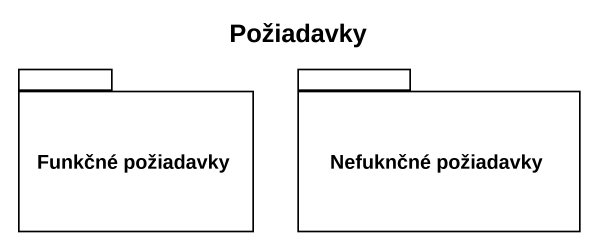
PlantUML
@startuml
title Požiadavky
package "Funkčné požiadavky" as Funkčné_požiadavky {
}
package "Nefuknčné požiadavky" as Nefuknčné_požiadavky {
}
@enduml
